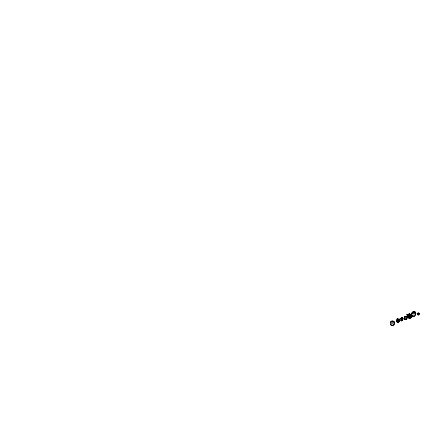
<?xml version="1.0" encoding="UTF-8"?>
<svg xmlns="http://www.w3.org/2000/svg" width="445" height="445" viewBox="0 0 445 445"><rect width="100%" height="100%" fill="white"/><g stroke="black" fill="none" stroke-linecap="round" stroke-linejoin="round"><path stroke-width="0.67" d="M398.041 320.178L398.208 319.922L397.952 320.083A0.606 0.556 35.7 0 1 398.147 319.655L398.842 320.261L398.698 319.794A0.556 0.428 78.2 0 1 398.887 319.466L398.943 319.193A0.901 0.428 60.4 0 1 399.12 319.009L399.221 319.065A0.601 0.284 60.4 0 0 399.048 319.249A1.029 0.484 60.4 0 1 399.221 319.165L399.426 319.31A0.94 0.445 60.4 0 0 399.12 319.388L399.41 319.427M398.42 320.65L398.609 319.288A0.645 0.579 -41.2 0 1 398.987 319.393C401.129 322.263 398.881 317.747 399.198 320.322A0.59 0.451 78.2 0 1 399.054 320.133L399.004 319.816L398.976 320.283A0.567 0.439 78.2 0 1 398.892 320.061L398.881 319.977A0.684 0.528 78.2 0 1 398.898 319.727A0.762 0.684 -41.2 0 0 398.603 319.538A0.807 0.718 -41.2 0 1 398.954 319.916M411.302 316.868L411.692 316.484L411.43 317.09M402.491 319.343A0.773 0.59 14 0 0 402.286 318.297C402.803 317.797 401.568 318.475 402.953 318.331C402.347 317.302 400.706 319.043 401.334 318.236C401.974 318.464 402.108 317.318 401.112 318.242C400.806 318.225 403.721 317.213 401.64 317.925M401.646 318.181L401.807 317.936L401.685 318.409M402.158 317.752C401.807 317.14 402.836 318.703 401.857 318.347C402.319 317.891 402.319 318.22 402.436 318.314M410.791 316.751L411.002 315.928L410.551 316.668L410.98 315.9L410.507 316.239L411.008 315.956M401.88 318.231L402.252 318.003L402.425 318.353M407.075 314.687L406.914 314.932L407.364 314.888A2.025 1.29 27.3 0 1 408.343 315.282L408.744 315.555L408.549 314.999L408.705 315.288M411.486 316.89L411.536 316.367L411.241 316.979M409.506 317.296L410.44 317.385L409.528 317.446M411.714 317.079L411.842 316.695L411.592 317.046M415.068 312.218L415.608 313.185A0.601 0.373 80.6 0 1 415.725 313.085C416.409 313.686 415.263 313.269 415.669 313.836A1.886 1.435 14 0 1 415.296 314.526M414.996 312.841L415.124 313.08M397.658 318.998C399.432 319.071 395.171 318.854 398.086 319.171A3.137 1.085 75 0 1 398.041 320.489M412.754 311.789L413.794 311.667L413.811 311.967A3.137 1.085 75 0 1 413.833 312.268M401.574 318.492C401.401 319.021 400.906 318.075 400.928 318.637M408.032 315.6L408.688 315.472L408.588 315.004L408.71 315.477L408.432 315.021L408.738 315.666L408.961 315.16L410.451 315.116L409.589 314.743L410.969 315.255L410.379 314.532L410.946 315.299L410.106 314.726L410.724 315.483L409.617 314.749L410.729 315.483L409.645 314.71L410.969 315.255L410.652 315.016M411.553 316.94L411.636 316.801M409.951 317.524L410.424 317.652L409.6 317.613L410.446 317.569L409.556 317.524L410.457 317.485L409.556 317.519L410.429 317.674L409.661 317.752L410.39 317.802L409.689 317.802L410.357 317.897L410.006 317.919M409.928 317.352L410.446 317.424L409.528 317.402M401.852 317.808C402.091 318.058 401.307 317.947 402.497 317.98M402.063 317.875C402.775 318.67 403.009 317.841 402.124 318.03M411.052 316.729L411.152 316.173L410.857 316.773L411.208 316.217L410.846 316.556L411.809 317.168M398.575 321.646A1.018 0.779 14 0 0 398.787 321.485L398.937 321.173A1.018 0.779 14 0 0 398.748 320.456L398.397 320.6L398.748 320.456A0.695 0.506 87 0 1 399.059 320.528L398.815 320.589A0.834 0.606 87 0 1 399.048 320.7L399.171 320.962A0.784 0.567 87 0 0 398.787 320.728A0.801 0.584 87 0 1 399.143 321.056L398.892 321.006A0.562 0.406 87 0 1 399.098 321.296L398.826 321.296A0.562 0.406 87 0 1 398.959 321.407L398.865 321.868L398.503 321.54M407.069 315.01L407.364 314.559L407.37 314.888C407.637 314.582 406.864 315.205 407.208 314.609M407.275 314.882L407.325 314.57L407.181 314.871M397.146 321.201L396.701 321.373L396.99 320.589A0.873 0.567 -66.5 0 0 397.112 320.272L397.096 320.6A0.768 0.501 -66.5 0 0 397.201 320.178L397.257 319.449L397.613 319.688A0.601 0.367 -74.8 0 0 397.519 319.421L398.653 319.849A0.579 0.517 -41.2 0 1 398.842 320.133L398.509 320.083A0.556 0.501 -41.2 0 1 398.648 320.216L398.52 320.311M407.108 314.771L407.069 314.687M398.876 321.885L398.625 320.634A2.053 1.062 63 0 0 398.447 320.723M402.475 318.637L402.58 319.187L402.653 318.603M410.885 316.801L411.247 316.223L410.919 316.673M411.058 316.879L411.347 316.256L411.124 316.901L411.28 316.551M411.503 316.356L411.18 316.94L411.352 316.584M407.286 315.11L407.698 314.504M402.447 317.997L402.035 317.836M401.329 318.815L401.206 318.837A0.884 0.673 14 0 1 402.336 318.181L402.859 318.203L402.358 317.947M410.59 315.839L410.168 316.128L410.83 315.65L410.334 316.601L410.941 315.8C410.251 316.401 411.347 316.245 410.841 316.54M399.343 319.427L399.393 319.605A2.381 1.747 -17.2 0 0 398.498 320.656M410.095 316.834A0.973 0.74 14 0 0 409.417 315.583L409.383 315.01L409.878 314.754L408.938 314.782L410.49 315.7C409.712 315.194 409.511 316.89 409.912 315.594L408.983 315.188L408.621 315.766L408.354 314.721L408.171 315.683L408.009 315.377M398.142 321.357A0.757 0.579 14 0 0 397.463 321.234L397.658 322.375L397.791 321.93M410.457 315.995L409.945 316.64L410.746 316.067L409.495 315.944M402.503 318.103L401.952 318.13L402.069 317.808M407.169 314.637L406.947 314.949M407.848 314.532L407.62 315.221M407.665 314.977L407.42 315.138L407.781 314.509L407.498 315.182L408.249 314.659M409.6 316.184L410.14 315.961L409.083 315.472L409.901 315.744L409.111 315.566L409.923 315.844L409.773 316.089L410.184 315.483L409.344 314.977L410.418 315.739L409.456 314.871L410.674 315.544L410.056 316.061L410.524 315.499L410.184 315.917L409.278 315.227L410.14 315.961L410.485 315.499L409.973 315.95L409.305 315.105L410.09 315.627C409.072 315.143 409.005 313.135 409.3 314.448L408.849 314.292L409.767 314.231L408.844 314.259M411.536 314.259L411.308 314.57A2.153 0.901 -43.2 0 0 410.451 315.182L409.406 315.422L410.802 315.377L408.938 314.776M401.346 318.03L401.134 318.214M410.129 316.556L410.835 315.65L410.157 316.573L410.752 316.067M398.091 320.233L398.286 320.628M410.312 316.1L410.101 316.401M397.418 320.678A1.43 0.634 40.5 0 0 397.112 320.044C395.143 321.268 397.674 318.965 396.957 320.189L397.402 319.237L397.507 319.577A0.69 0.417 -74.8 0 1 397.535 319.766C397.107 320.572 397.307 318.982 397.029 320.178M398.242 319.81L398.208 319.977M407.581 314.949L407.659 314.509M407.943 315.077L408.021 314.57L407.837 315.149M398.242 319.955L398.164 320.239M407.525 314.938L407.576 314.504L407.403 315.004M398.192 320.228L398.147 320.456M396.701 321.373L397.263 320.645M402.096 317.986L401.696 318.236M402.608 318.726L402.675 319.048L402.836 318.492M411.091 316.89L410.818 316.545M408.098 315.26L408.321 315.672L408.282 314.693L407.954 315.372L408.304 314.715C407.553 315.199 408.699 316.067 408.877 315.066L408.582 315.75L408.927 315.11M411.041 316.156L410.585 316.69L411.013 316.122M408.605 314.86L408.493 315.672L408.21 315.205M401.918 318.364L402.369 318.258L402.13 317.908M402.147 317.908L402.28 318.203A0.884 0.673 14 0 1 402.569 319.371A0.868 0.662 14 0 0 402.325 318.208L402.886 318.264M408.705 315.683L408.065 315.416L408.388 314.76L408.059 315.41L408.56 314.86M397.023 321.029L397.023 321.029A1.29 0.768 -14.9 0 0 397.007 321.657L398.514 321.93A1.29 0.812 31.1 0 0 398.803 321.357L398.848 321.379A1.018 0.779 14 0 1 398.598 321.551M397.435 321.262L397.385 321.029A1.29 0.545 70.7 0 1 397.468 320.289L397.468 320.15A0.634 0.384 -74.8 0 0 397.424 319.582M397.735 321.807L398.314 321.195A1.29 0.434 -51.2 0 0 398.57 320.489L398.598 320.389M407.965 315.088L408.171 314.626L407.737 315.266L408.254 314.659M408.71 314.904L408.365 315.616L408.126 315.227L408.432 315.677M410.368 316.434L410.607 316.056M410.724 316.595L411.019 316.128M409.133 315.444L408.988 315.805L409.105 315.399C409 316.089 408.41 315.41 408.877 315.066M408.349 315.288L408.493 314.804L408.265 315.544L408.249 315.227M414.963 312.651L415.168 312.301L414.924 312.601M414.885 312.557A2.381 1.747 -17.2 0 1 415.079 312.407L415.174 312.796A0.907 0.562 80.6 0 1 415.324 312.562L415.524 312.557A0.846 0.523 80.6 0 0 415.252 312.907A0.857 0.528 80.6 0 1 415.574 312.651L415.474 312.957A0.595 0.367 80.6 0 1 415.702 312.846L415.407 313.158M410.763 316.723L410.268 316.273M398.509 320.795L398.542 320.689A2.336 1.713 -17.2 0 1 399.198 319.81L399.365 319.644M408.493 315.677L408.844 315.049L408.938 315.349L408.766 315.032L408.794 315.722M402.23 317.991L402.046 318.297M409.055 315.878L409.122 315.26L409.267 315.778M409.027 315.844L409.178 315.499L410.451 315.722L408.977 315.099L409.022 315.383L409.817 315.41L409.344 314.965L410.073 315.677L409.617 315.677L409.278 315.366L410.618 315.594M410.679 316.501L410.952 316.089L410.368 316.618L410.763 316.173M397.991 320.278A5.39 1.279 89.5 0 1 398.08 320.022L398.175 319.81M398.225 319.699L398.325 319.566M409.005 315.588C409.467 316.039 410.857 313.914 410.49 315.149L409.695 314.671L410.362 315.166L409.617 314.749L410.301 315.433L409.595 316.045L410.613 315.6L409.5 314.932L410.846 315.372L409.978 314.532L410.501 315.143L408.916 314.682L410.157 315.538L409.695 315.522L409.283 315.155L410.668 315.55L410.507 315.8M410.012 316.406L410.679 315.555L408.988 315.116L409.889 315.138L408.977 315.105L409.044 315.394C409.812 316.595 409.962 314.009 410.512 314.838L410.323 314.548L410.585 315.077M401.262 318.392L401.223 318.798A0.868 0.662 14 0 1 402.325 318.208A0.801 0.606 14 0 1 402.525 319.282M408.688 315.811L408.844 315.043L408.911 315.333M409.15 315.8L409.2 315.366C409.211 315.805 409.912 315.722 410.451 315.182L410.796 315.383L410.145 315.155L410.579 315.633M409.222 315.244L410.412 315.238C409.283 314.793 409.767 316.69 410.418 315.499L409.917 316.039L409.267 315.499L409.339 315.906L409.205 315.405L409.333 315.878M414.979 312.485L414.851 311.978M402.113 318.092L402.369 318.236L402.046 318.375M409.639 315.928L410.207 315.466L409.567 314.787L410.407 315.772L410.624 315.55L410.029 314.776C410.857 316.067 409.45 314.376 410.39 315.054L409.695 314.665M414.896 312.462L415.235 312.234L415.513 312.974A1.886 1.435 14 0 1 415.324 314.415M398.275 319.632L398.13 319.866A5.245 1.246 89.5 0 0 398.036 320.077M410.596 315.55L410.068 316.089L410.585 315.522L409.589 315.983L409.945 315.583L409.712 315.972L410.168 315.989M409 315.227L409.867 316.017L410.457 315.494L409.973 316.061L409.817 315.416L409.261 315.461L409.984 315.783L409.628 316.011L410.157 315.716L410.34 315.477L409.45 314.849L410.223 315.405L409.951 314.871M409.984 314.749L409.567 314.771L410.496 315.138L409.634 314.743L410.485 315.116L409.678 314.765L410.173 315.444L409.828 315.016L410.123 315.511L409.723 316.022L409.3 315.127L410.118 315.611L408.938 314.96L410.301 315.427L408.922 314.86L410.373 315.26L409.839 315.271L410.201 315.449L409.706 316.15M409.645 315.639L409.272 315.299C409.94 315.744 409.489 316.351 410.051 315.505L409.845 315.805L409.406 315.511M409.55 315.327L410.073 315.683L409.611 316.028L410.062 315.488M409.55 316.072L409.723 315.783M409.973 315.416L410.284 315.433L409.689 316.017L410.223 315.449L409.305 315.099L410.212 315.9L409.661 315.36M409.55 315.822L410.207 315.466L409.717 316.022L409.912 315.594L409.283 315.155C410.151 315.405 409.4 316.49 410.023 315.533L409.595 316.028L410.045 316.028L409.556 315.605L409.762 315.911M410.229 316.412L410.802 315.627L410.168 316.134M398.742 321.457L398.887 321.162M409.3 315.116L410.051 315.722C409.222 315.544 410.151 316.145 410.29 315.466L409.35 315.182L410.051 315.716L409.572 315.989L410.051 315.505L409.483 316.022M409.717 315.216L410.123 315.728L410.251 315.455L409.934 315.906L409.623 315.633L410.173 315.594L409.65 315.611M410.718 316.05L410.435 316.434L410.657 316.045M409.773 314.999L410.429 315.121L409.823 315.294L409.428 315.004L410.373 315.138L409.572 314.765L410.073 315.561L409.572 316.039C410.373 316.006 409.25 315.383 410.023 315.772L409.467 315.566M415.157 313.024L415.107 312.802A0.762 0.473 80.6 0 1 415.218 312.446L414.495 312.201M409.506 315.883L410.056 315.772L409.595 315.733M410.062 316.284L410.435 315.983M409.873 315.778L410.123 315.511L409.784 315.093M407.648 317.246L407.748 317.318C407.342 317.463 407.993 317.841 407.854 316.456L408.299 316.946M409.406 315.388L409.717 315.093L410.323 315.828M410.084 315.9L410.34 315.477C410.318 316.573 408.872 315.338 409.417 315.755L410.184 315.906L409.834 316.022L410.418 315.499M410.346 315.956L410.724 315.605M399.043 319.732L398.931 319.56A0.795 0.712 -41.2 0 0 398.67 319.41L399.02 319.454L398.781 319.632A3.527 2.37 15.5 0 0 398.036 320.706M398.898 319.727L398.948 320.033M409.956 315.461L409.322 315.038L410.273 315.461L408.933 314.882L409.889 314.826C408.688 314.765 410.613 315.461 409.422 314.882L408.922 314.632L409.851 314.526L408.916 314.676L409.834 315.288L408.933 314.882L409.901 314.943L410.201 315.416L409.706 314.782L410.501 315.132L409.6 314.737L410.229 315.132M410.807 315.627L410.334 316.2M398.002 319.543L397.552 319.482L398.164 319.482A0.562 0.512 35.7 0 0 397.841 319.816L398.203 319.649L397.407 319.41M410.618 316.078L410.896 315.728L410.563 316.15M402.575 318.887L402.664 319.16M408.493 315.388L408.755 315.583M411.074 316.645L411.414 316.295L411.197 316.707M411.358 316.801L411.664 316.478L411.369 317.057L411.258 316.74M400.639 319.032L400.939 318.776M410.245 315.922L410.006 316.067L410.429 315.789M410.891 315.722L410.529 316.022M410.713 316.128L410.974 315.855L410.607 316.273M411.035 315.221L410.418 314.465L411.041 315.216M414.206 312.156C411.948 312.245 416.392 311.133 413.666 312.19M413.728 312.19L414.05 312.14A1.886 1.435 14 0 1 415.686 313.914M410.735 314.943L411.13 315.143L410.574 314.387L411.336 314.999L410.735 314.281L411.43 314.938L410.774 314.253L411.336 314.999L410.852 314.86L411.291 315.027L410.618 314.331M410.98 314.771L410.696 314.315L411.486 314.882L410.835 314.22M408.371 315.305L408.755 315.677L408.988 315.194L408.872 315.694L408.432 315.021L408.532 315.689L408.265 315.088L408.443 315.488M407.62 315.221L408.165 314.626L407.759 315.277M396.306 320.339C397.04 320.778 396.501 320.411 397.163 320.433M412.298 313.258L412.07 313.096A1.886 1.435 14 0 1 414.067 312.028A1.886 1.435 14 0 1 415.713 313.803M410.023 318.214L410.029 318.069M409.445 314.27L408.877 314.103L409.211 314.092M409.089 314.137L409.678 314.137M399.805 320.411L399.527 320.155L399.855 320.333M409.862 314.799L409.572 314.893L409.884 315.177C410.629 314.659 410.118 314.342 410.045 315.088L409.706 314.782L410.04 315.088M409.534 314.081L409.244 314.098M415.391 313.452L415.663 313.853L415.38 313.708M408.644 316.351L408.132 316.245L408.516 316.634L408.037 316.323M414.267 312.112L414.334 312.079A0.645 0.579 -41.2 0 1 414.662 312.156L414.668 311.984A0.901 0.428 60.4 0 1 414.84 311.8L414.946 311.856A0.601 0.284 60.4 0 0 414.773 312.04L414.874 312.184M409.756 315.967L409.756 315.65M408.872 314.454L409.851 314.526L408.922 314.626M409.528 314.554L408.877 314.404L409.817 314.459L408.883 314.509L409.344 314.676M410.162 315.906L409.873 315.9M409.3 314.459L409.778 314.303L408.86 314.32L409.778 314.27L408.833 314.226L409.105 314.326M409.317 314.548L409.839 314.47M409.4 314.198L408.877 314.103L409.572 314.109M409.278 314.387L408.833 314.226L409.717 314.187M409.984 314.832L410.284 315.338L409.6 315.216L409.406 314.904L409.856 314.726L409.367 314.882L409.851 315.255M409.611 314.109L409.089 314.214M409.361 314.81L409.845 314.648M397.624 320.144L397.307 320.294A1.018 0.779 14 0 0 396.934 320.912L397.001 321.156A1.018 0.779 14 0 0 397.163 321.385M409.389 315.066L409.906 314.888L409.383 315.016L409.628 315.232M408.438 316.534A0.973 0.74 14 0 1 409.417 315.583L409.806 315.466L409.283 315.566L409.55 315.661M410.218 316.512L409.928 316.601A0.829 0.634 14 0 0 408.749 316.056A0.829 0.634 14 0 0 408.599 317.046A0.829 0.634 14 0 0 409.884 317.029L410.373 316.957L410.045 316.929M414.773 312.418L414.84 312.179A0.94 0.445 60.4 0 1 415.152 312.095L414.979 311.951A1.029 0.484 60.4 0 0 414.773 312.04L414.796 312.073M413.794 311.667C411.653 311.967 415.096 311.834 413.728 311.717A3.193 1.101 75 0 1 413.805 312.307M398.075 318.887L398.019 318.887A3.193 1.101 75 0 1 398.053 320.322M409.995 316.74L410.279 316.634M410.318 316.695L410.006 316.773L410.34 316.807M409.889 315.077L408.972 315.138M397.557 319.026L397.012 318.993M410.106 317.129L410.412 317.113L409.467 317.124L410.435 317.246L409.917 317.313M410.012 316.851L410.307 316.79L409.817 316.901M410.412 317.207L409.739 317.218M410.412 317.724L409.984 317.747A2.353 0.517 88.7 0 0 409.867 317.068L409.445 317.085M409.973 317.663L410.44 317.613M413.883 312.006L413.967 312.006A1.886 1.435 14 0 1 415.519 312.985L415.285 312.635A0.64 0.3 60.4 0 0 415.196 312.646L414.885 312.423M409.728 317.875L410.362 317.847L409.99 317.724L410.034 318.192M409.823 315.605L410.207 315.544L409.539 315.366M409.5 314.782L410.44 315.177L410.412 314.81M409.712 315.066L409.483 314.838L410.412 315.238M409.506 315.922L409.845 315.939M409.851 315.227L409.344 314.977L410.251 315.388M409.689 315.527L410.04 315.694M410.284 314.621L410.424 314.904M409.923 315.166L409.522 314.793L410.468 315.182L410.145 314.726M409.912 315.177L410.424 315.216M409.55 314.76L410.49 315.155M409.99 315.105L410.29 315.127M411.536 314.359L411.314 314.198L411.553 314.543M414.651 312.401L415.074 312.373M397.691 319.471L398.303 319.721M411.575 314.448L411.308 314.203L411.425 314.52M397.869 319.51L398.431 319.421M409.094 315.533L409.411 315.627L409.083 315.466M409.116 315.605L409.417 315.694M408.938 314.704L409.194 314.787M414.662 312.368L414.963 312.396M411.492 314.476L411.03 314.176L411.564 314.793L410.807 314.231L411.047 314.732L410.913 314.198L411.508 314.865L411.119 314.682L411.525 314.832L410.952 314.192L411.147 314.665L411.147 314.176L411.653 314.665M399.538 320.45L399.332 319.911L399.443 320.4M410.273 315.327L409.828 315.016L410.084 315.55M411.458 314.615L411.319 314.393M410.017 314.982L410.373 315.143M411.608 314.715L411.441 314.626M415.407 313.486L415.669 313.664L415.152 313.263M410.179 315.666L409.762 315.132M410.123 315.728L410.401 315.772M410.93 315.004L410.49 314.415L410.824 314.876M409.634 315.622L409.984 315.85M407.703 317.107L407.998 317.485L407.525 316.912M407.509 317.241L407.676 317.413M408.549 315.282L408.46 315.021M407.776 317.291L407.509 317.09M407.614 317.352L407.731 317.346M408.076 317.446L407.531 316.879L408.004 317.235M408.048 316.69L407.798 316.501L408.271 316.996L407.742 316.573L408.288 317.257L407.626 316.69M407.687 316.64L408.349 317.196L407.748 316.567L408.315 317.218L407.653 316.668L408.148 317.391L407.954 317.085M407.553 316.818L408.098 317.424M407.531 316.873L407.954 317.279M408.076 316.962L407.592 316.729L408.137 317.107M407.909 316.44L408.349 316.745M409.951 314.982L409.75 314.804M408.454 316.673L408.076 316.323L408.332 316.49M409.767 314.621L410.079 314.893M408.154 316.228L408.733 316.662M407.609 316.707L408.16 317.363M408.338 316.161L408.694 316.54M409.406 314.904L409.801 315.344M408.004 316.74L408.377 317.185M408.621 316.584L408.288 316.189L408.716 316.534M408.532 316.145L408.849 316.478L408.61 316.156M408.399 316.156L408.582 316.367M408.783 315.294L408.705 315.004L408.922 315.739L409.066 315.305L409.428 315.739M408.577 315.566L408.332 315.049L408.471 315.294M408.21 317.329L408.015 317.018M408.104 316.935L408.299 317.224L408.148 316.901M410.618 314.331L411.236 315.077L410.568 314.387M397.569 319.666L397.786 320A2.904 1.685 -10.6 0 1 397.83 320.205M411.403 314.532L411.236 314.187L411.358 314.548M408.638 315.472L408.46 315.021M408.627 315.027L408.794 315.483L408.649 315.004M408.599 315.016L408.755 315.483M414.284 312.184L414.212 311.806M397.051 321.151L396.962 320.817A1.018 0.779 14 0 1 397.329 320.2M411.987 313.213A1.886 1.435 14 0 1 414.039 312.14M411.953 313.553A1.886 1.435 14 0 1 411.942 313.169M412.409 315.85A1.836 1.396 14 0 1 411.842 314.025A1.836 1.396 14 0 1 413.978 313.502A1.836 1.396 14 0 1 415.274 315.149M411.959 313.325A1.886 1.435 14 0 1 413.989 312.245M415.613 313.975A1.886 1.435 14 0 1 415.502 314.326M411.981 313.447A1.886 1.435 14 0 1 411.97 313.058M415.33 315.121A1.886 1.435 14 0 1 413.778 316.239M404.511 317.38A1.385 1.057 14 0 1 406.179 316.345A1.385 1.057 14 0 1 406.969 318.092M404.472 317.541A1.385 1.057 14 0 1 406.14 316.501A1.385 1.057 14 0 1 406.93 318.247M394.259 323.877A2.08 1.58 14 0 1 393.892 324.144M390.56 322.397A2.08 1.58 14 0 1 393.074 321.262A2.08 1.58 14 0 1 394.515 323.537M394.303 323.693A2.08 1.58 14 0 1 393.936 323.96M390.604 322.213A2.08 1.58 14 0 1 393.119 321.079A2.08 1.58 14 0 1 394.559 323.354M391.149 324.922A2.08 1.58 14 0 1 391.06 322.369A2.08 1.58 14 0 1 394.231 323.281A2.08 1.58 14 0 1 392.679 325.362M402.313 318.208A0.801 0.606 14 0 0 401.251 318.776L401.257 318.848A0.773 0.59 14 0 1 402.286 318.297M417.916 313.458A0.629 0.478 14 0 1 418.751 313.013A0.629 0.478 14 0 1 418.917 313.858M417.894 313.547A0.629 0.478 14 0 1 418.517 313.052A0.629 0.478 14 0 1 419.112 313.686A0.629 0.478 14 0 1 418.283 313.964M398.064 320.4A3.588 2.414 15.5 0 1 398.998 319.399M397.346 321.29A0.656 0.501 14 0 0 397.107 321.685L397.151 321.846A0.656 0.501 14 0 0 397.585 322.197L397.791 322.23A0.656 0.501 14 0 0 398.297 322.052L398.381 321.919A0.656 0.501 14 0 0 398.258 321.457M397.58 320.2A1.018 0.779 14 0 1 398.492 320.367L398.726 320.556A1.018 0.779 14 0 1 398.915 321.273M397.185 321.29A1.018 0.779 14 0 1 397.029 321.062M397.602 320.105A1.018 0.779 14 0 1 398.514 320.272M411.775 317.135L411.786 317.157M399.627 319.916L399.832 320.283L399.627 319.916M399.271 320.05L399.326 320.367L399.271 320.05M409.967 317.608L409.606 317.63L409.967 317.602M409.4 315.21L408.955 315.054L409.901 314.993L409.394 315.16M399.488 319.805L399.471 319.855A0.64 0.3 60.4 0 1 399.599 319.855L399.488 319.805M398.459 322.03L398.364 322.191A0.757 0.579 14 0 1 397.774 322.397L397.541 322.352A0.757 0.579 14 0 1 397.035 321.946L396.984 321.763A0.757 0.579 14 0 1 397.263 321.307L397.524 321.229A0.656 0.501 14 0 1 398.108 321.334L398.314 321.496A0.757 0.579 14 0 1 398.459 322.03M409.962 315.672L409.7 315.26L409.973 315.677M396.912 320.5L396.845 320.767A0.795 0.517 -66.5 0 0 397.029 320.239A0.812 0.528 -66.5 0 1 396.912 320.5M409.595 315.004L409.906 314.91L409.595 315.004M411.174 314.654L411.525 314.832L411.23 314.615M410.368 317.001L409.867 317.09L410.362 316.99M409.995 317.774L409.7 317.847L409.995 317.763M410.023 318.025L410.012 318.041M410.346 316.923L409.839 317.001L410.373 316.951M410.39 314.96L409.856 314.576L410.396 314.988M409.695 315.833L409.695 315.833M408.187 316.862L407.792 316.534L408.199 316.851M408.466 316.668L408.082 316.323L408.477 316.656M408.41 316.701L408.032 316.345L408.427 316.695M412.365 316.356A1.129 0.857 14 0 0 414.267 316.306A1.129 0.857 14 0 0 413.043 315.016A1.129 0.857 14 0 0 412.365 316.356M404.483 319.182A1.385 1.057 14 0 0 406.825 319.132A1.385 1.057 14 0 0 405.334 317.541A1.385 1.057 14 0 0 404.483 319.182M404.878 319.299A0.751 0.573 14 0 0 406.146 319.271A0.751 0.573 14 0 0 405.339 318.414A0.751 0.573 14 0 0 404.878 319.299M391.155 325.189A1.263 0.962 14 0 0 393.285 325.139A1.263 0.962 14 0 0 391.928 323.699A1.263 0.962 14 0 0 391.155 325.189M401.067 319.966A0.996 0.757 14 0 0 402.747 319.927A0.996 0.757 14 0 0 401.674 318.787A0.996 0.757 14 0 0 401.067 319.966M401.084 320.745A0.673 0.512 14 0 0 402.219 320.717A0.673 0.512 14 0 0 401.496 319.949A0.673 0.512 14 0 0 401.084 320.745M408.332 317.953A0.868 0.662 14 0 0 409.795 317.914A0.868 0.662 14 0 0 408.86 316.923A0.868 0.662 14 0 0 408.332 317.953M417.605 314.537A0.973 0.74 14 0 0 419.251 314.504A0.973 0.74 14 0 0 418.2 313.386A0.973 0.74 14 0 0 417.605 314.537M417.805 314.726A0.601 0.462 14 0 0 418.828 314.704A0.601 0.462 14 0 0 418.178 314.009A0.601 0.462 14 0 0 417.805 314.726"/></g></svg>
